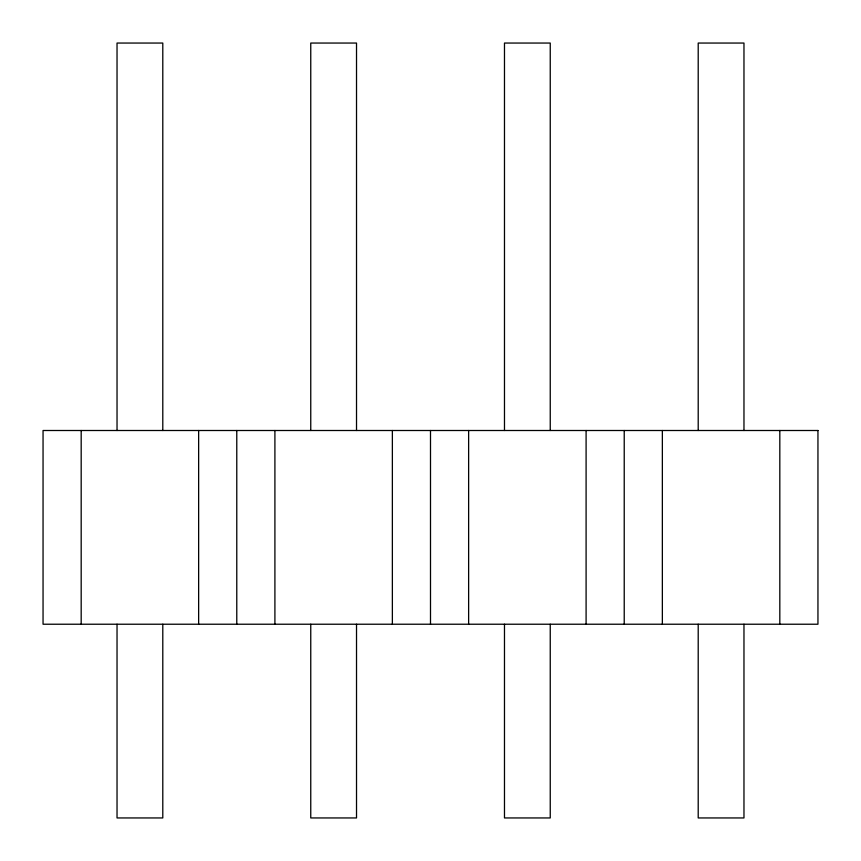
<?xml version="1.0" encoding="UTF-8"?>
<svg xmlns="http://www.w3.org/2000/svg" width="861" height="861" viewBox="0 0 861 861"><rect width="100%" height="100%" fill="white"/><g stroke="black" fill="none" stroke-linecap="round" stroke-linejoin="round"><path stroke-width="1.29" d="M779.818 430.5L779.818 624.225M743.969 430.5L743.969 43.05L698.206 43.05L698.206 430.5M743.969 624.225L743.969 817.95L698.206 817.95L698.206 624.225M662.357 430.5L662.357 624.225M624.225 430.5L624.225 624.225M586.093 430.5L586.093 624.225M550.244 430.5L550.244 43.05L504.481 43.05L504.481 430.5M550.244 624.225L550.244 817.95L504.481 817.95L504.481 624.225M468.632 430.5L468.632 624.225M430.5 430.5L430.5 624.225M392.368 430.5L392.368 624.225M356.519 430.5L356.519 43.05L310.756 43.05L310.756 430.5M356.519 624.225L356.519 817.95L310.756 817.95L310.756 624.225M274.907 430.5L274.907 624.225M236.775 430.5L236.775 624.225M198.643 430.5L198.643 624.225M162.794 430.5L162.794 43.05L117.031 43.05L117.031 430.5M162.794 624.225L162.794 817.95L117.031 817.95L117.031 624.225M81.182 430.5L81.182 624.225M817.95 430.5L43.05 430.5L43.05 624.225L817.95 624.225L817.95 430.5"/></g></svg>
